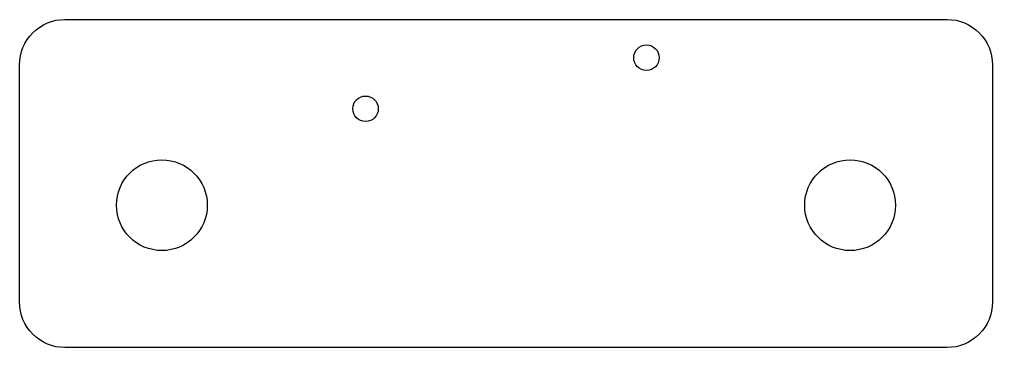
# Model space of a CAD drawing. Header units: millimetres. Extents: x -38.1 to 0, y 0 to 12.9.
import ezdxf

# ---------------------------------------------------------------- set-up
doc = ezdxf.new("R2010")
doc.units = ezdxf.units.MM
doc.layers.get('0').update_dxf_attribs({"linetype": 'CONTINUOUS'})

msp = doc.modelspace()

# ---------------------------------------------------------------- linework, layer by layer
msp.add_lwpolyline([(0, 1.778, -0.414214), (-1.778, 0), (-36.322, 0, -0.414214), (-38.1, 1.778), (-38.1, 11.078, -0.414214), (-36.322, 12.856), (-1.778, 12.856, -0.414214), (0, 11.078)], format="xyb", close=True)
for centre, radius in [((-13.55, 11.356), 0.5), ((-24.55, 9.356), 0.5), ((-32.525, 5.578), 1.778), ((-5.575, 5.578), 1.778)]:
    msp.add_circle(centre, radius)

doc.saveas('drawing.dxf')
